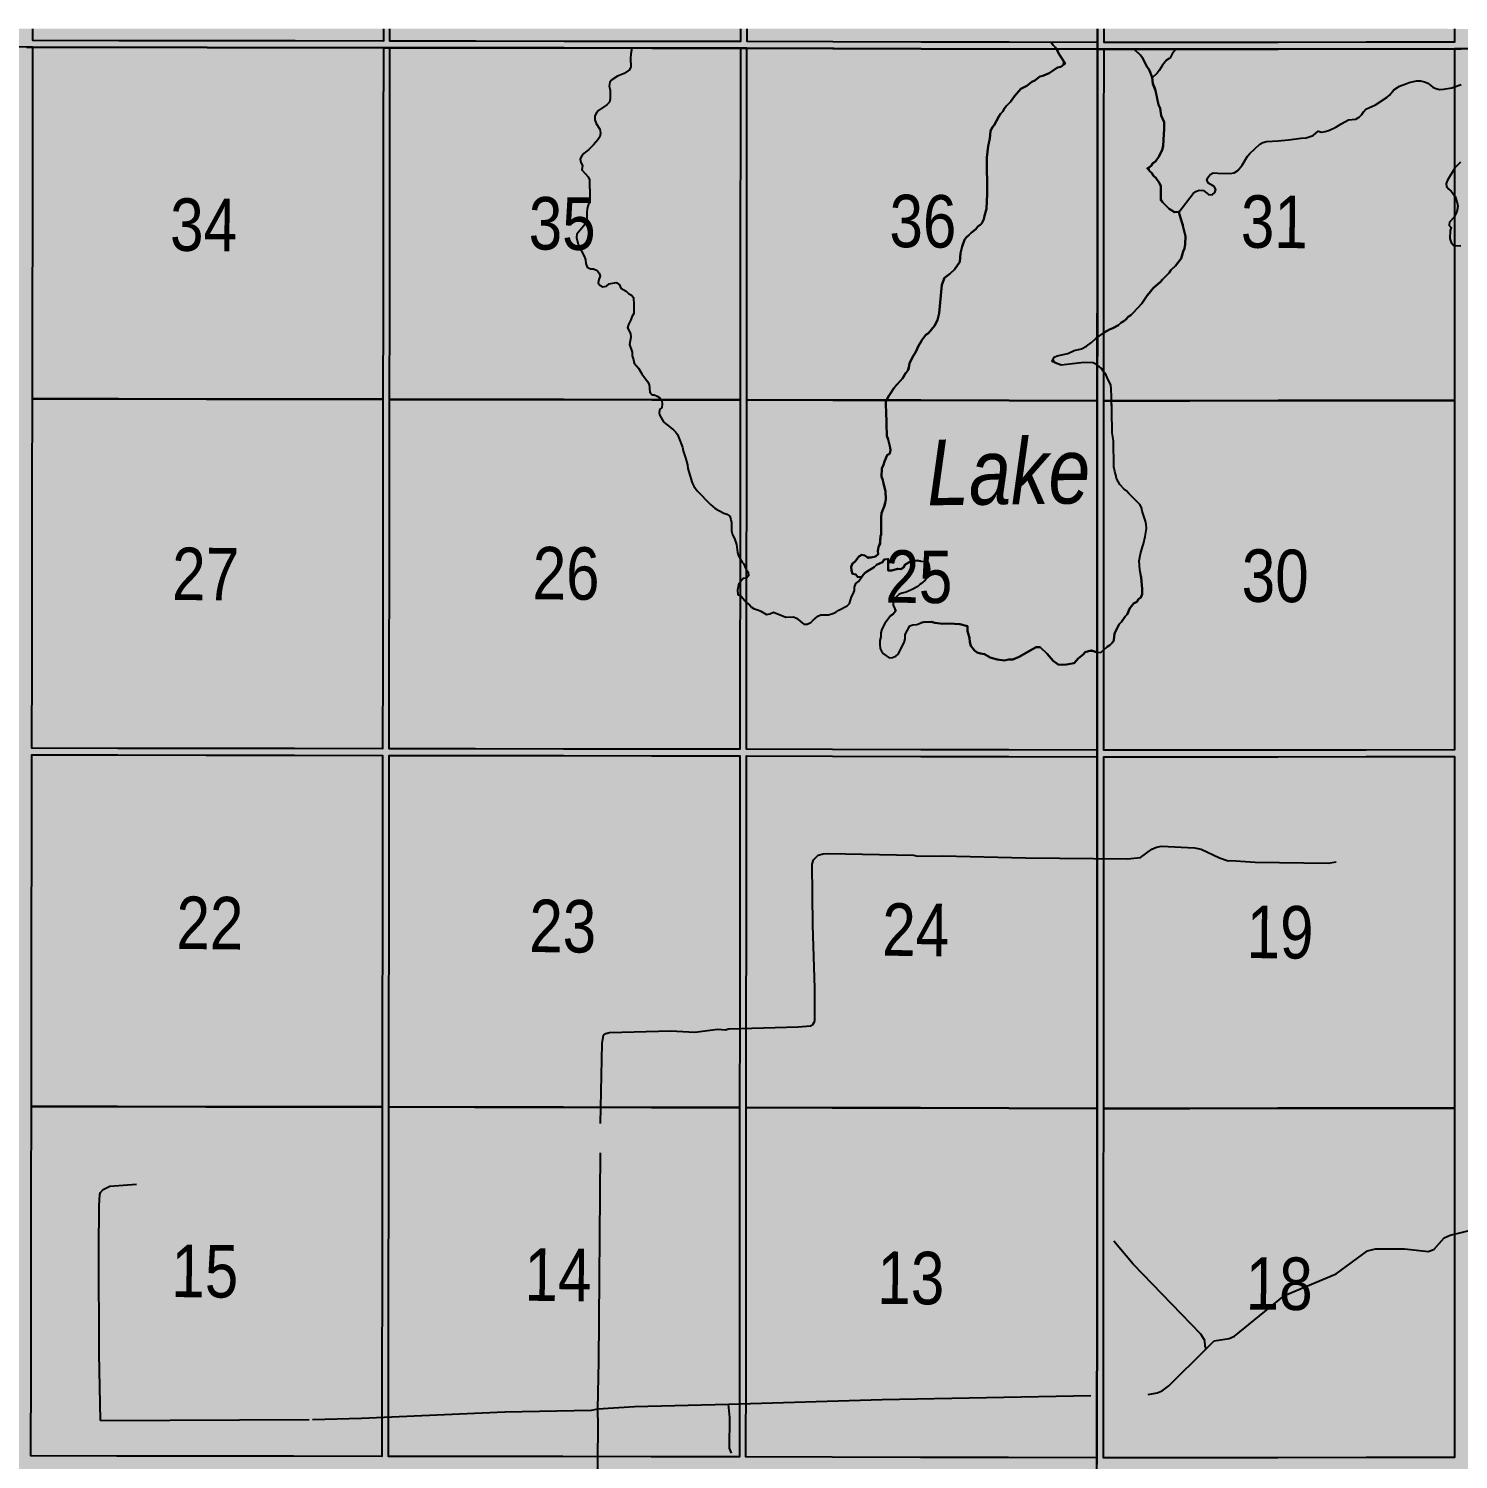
# Model space of a CAD drawing. Extents: x 570482 to 581403, y 6264409 to 6273171.
# Drawn here: x 570647.3 to 570864.8, y 6270886.8 to 6271104.6 of the extents above; entities that cross this region are included whole.
import ezdxf

# ---------------------------------------------------------------- set-up
doc = ezdxf.new("R2010")
doc.units = 0
doc.header["$LTSCALE"] = 5
doc.linetypes.add('DASHED2', pattern=[9.525, 6.35, -3.175])
for name, color, linetype in [('RoadSeg', 57, 'DASHED2'), ('T-WATER', 160, 'Continuous'), ('T-WATER-H', 133, 'Continuous'), ('Townships', 57, 'Continuous')]:
    doc.layers.add(name, color=color, linetype=linetype)
doc.layers.add('ROUTE-MAP-BACKGROUND-H', color=7, linetype='Continuous', true_color=0xf0ebff)
doc.layers.add('Sections', color=7, linetype='Continuous', true_color=0x13f661)
doc.styles.add('120', font='ARIALN.TTF', dxfattribs={"height": 13})
doc.styles.add('TXT', font='ARIALN.TTF', dxfattribs={"height": 0.2})

msp = doc.modelspace()

# ---------------------------------------------------------------- hatches: boundary and pattern name
at = {"layer": 'ROUTE-MAP-BACKGROUND-H'}
h = msp.add_hatch(color=256, dxfattribs=at)
h.dxf.hatch_style = 1
h.paths.add_polyline_path([(571171.112, 6270453.937), (571171.532, 6270781.165), (571139.113, 6270781.063), (571139.013, 6270832.812), (571138.478, 6271104.55), (570482.402, 6271104.607), (570481.546, 6270777.122), (570519.672, 6270776.969), (570518.91, 6270453.936), (570899.088, 6270453.629), (571061.346, 6270453.809)])
at = {"layer": 'T-WATER-H'}
h = msp.add_hatch(color=256, dxfattribs=at)
h.dxf.hatch_style = 1
h.paths.add_polyline_path([(570816.694, 6271062.742), (570817.479, 6271063.993), (570817.817, 6271064.32), (570818.427, 6271065.075), (570819.507, 6271066.055), (570819.812, 6271066.416), (570820.859, 6271067.43), (570821.099, 6271067.858), (570821.807, 6271068.479), (570822.657, 6271069.629), (570822.972, 6271070.654), (570823.179, 6271071.116), (570823.29, 6271071.813), (570823.309, 6271072.976), (570822.937, 6271074.644), (570822.746, 6271075.146), (570822.305, 6271076.65), (570822.206, 6271076.718), (570821.673, 6271076.66), (570820.817, 6271077.172), (570819.577, 6271078.453), (570819.576, 6271080.617), (570819.384, 6271081.085), (570818.832, 6271081.892), (570818.471, 6271082.197), (570818.179, 6271082.601), (570817.501, 6271083.3), (570818.097, 6271083.733), (570818.369, 6271084.127), (570818.773, 6271084.387), (570819.318, 6271085.209), (570819.798, 6271086.132), (570819.941, 6271086.728), (570820.004, 6271088.589), (570820.081, 6271089.253), (570820.066, 6271090.384), (570819.617, 6271091.389), (570819.469, 6271092.521), (570819.211, 6271093.024), (570818.781, 6271095.192), (570818.37, 6271096.196), (570818.247, 6271097.162), (570817.962, 6271097.998), (570817.736, 6271098.434), (570817.443, 6271098.838), (570817.186, 6271099.341), (570816.8, 6271100.178), (570816.474, 6271100.582), (570815.503, 6271101.49), (570802.905, 6271102.502), (570802.908, 6271102.496), (570803.201, 6271102.092), (570803.749, 6271101.526), (570803.978, 6271100.849), (570805.006, 6271099.275), (570804.344, 6271098.782), (570803.844, 6271098.69), (570803.037, 6271098.138), (570802.6, 6271097.813), (570801.629, 6271097.429), (570801.162, 6271097.304), (570800.388, 6271096.718), (570799.952, 6271096.492), (570799.178, 6271095.906), (570798.273, 6271095.422), (570797.324, 6271094.307), (570796.712, 6271093.485), (570796.036, 6271092.798), (570795.731, 6271092.404), (570795.524, 6271091.975), (570795.187, 6271091.648), (570794.947, 6271091.219), (570794.195, 6271089.935), (570793.923, 6271089.574), (570793.681, 6271089.012), (570793.563, 6271087.884), (570793.312, 6271086.724), (570793.118, 6271084.998), (570793.162, 6271079.478), (570793.025, 6271077.186), (570792.741, 6271076.094), (570792.667, 6271075.596), (570792.325, 6271074.986), (570792.072, 6271074.763), (570791.751, 6271074.48), (570791.446, 6271074.086), (570790.705, 6271073.5), (570790.366, 6271073.14), (570789.996, 6271072.846), (570789.724, 6271072.452), (570789.342, 6271071.46), (570789.092, 6271070.4), (570789.005, 6271069.105), (570788.155, 6271067.955), (570787.446, 6271067.268), (570786.638, 6271066.65), (570786.255, 6271065.592), (570785.821, 6271061.31), (570785.571, 6271060.25), (570785.157, 6271059.359), (570784.209, 6271058.244), (570783.805, 6271057.984), (570783.228, 6271057.195), (570783.083, 6271056.969), (570782.682, 6271056.34), (570782.301, 6271055.415), (570781.789, 6271054.592), (570781.309, 6271053.636), (570781.181, 6271052.68), (570780.787, 6271052.215), (570780.275, 6271051.359), (570778.955, 6271049.899), (570778.171, 6271048.7), (570777.839, 6271048.038), (570777.724, 6271047.809), (570777.713, 6271047.111), (570777.802, 6271046.445), (570777.836, 6271044.45), (570777.873, 6271042.621), (570778.097, 6271042.085), (570778.466, 6271040.555), (570778.328, 6271039.92), (570777.925, 6271039.661), (570777.512, 6271038.737), (570777.37, 6271038.207), (570777.128, 6271037.646), (570777.075, 6271036.417), (570777.266, 6271035.882), (570777.357, 6271035.348), (570777.705, 6271034.212), (570777.718, 6271032.949), (570777.599, 6271032.11), (570777.086, 6271030.865), (570777.008, 6271030.201), (570777.045, 6271028.339), (570777.034, 6271027.674), (570777.067, 6271027.64), (570776.896, 6271027.377), (570776.878, 6271026.252), (570776.603, 6271025.686), (570776.494, 6271025.09), (570776.552, 6271024.59), (570776.181, 6271024.23), (570775.098, 6271023.991), (570774.555, 6271024.423), (570774.058, 6271024.497), (570773.622, 6271024.271), (570773.044, 6271023.483), (570772.64, 6271023.19), (570772.433, 6271022.695), (570772.523, 6271022.095), (570772.682, 6271021.627), (570773.178, 6271021.486), (570773.471, 6271021.116), (570774.07, 6271021.139), (570774.465, 6271021.711), (570775.955, 6271022.605), (570776.293, 6271022.965), (570777.231, 6271023.382), (570777.471, 6271023.811), (570778.069, 6271023.876), (570778.075, 6271022.139), (570778.64, 6271022.096), (570779.527, 6271022.435), (570780.006, 6271022.307), (570780.41, 6271022.6), (570780.649, 6271023.028), (570781.636, 6271023.546), (570782.521, 6271023.63), (570783.066, 6271023.56), (570784.142, 6271023.423), (570784.395, 6271022.336), (570784.182, 6271021.542), (570783.987, 6271021.259), (570783.91, 6271021.147), (570783.703, 6271020.652), (570783.365, 6271020.325), (570782.961, 6271020.032), (570782.624, 6271019.705), (570781.752, 6271019.22), (570780.814, 6271018.803), (570780.214, 6271018.68), (570779.746, 6271018.521), (570779.407, 6271018.161), (570778.863, 6271017.372), (570778.854, 6271016.807), (570779.24, 6271016.003), (570778.832, 6271015.478), (570778.429, 6271015.218), (570777.579, 6271014.035), (570777.133, 6271013.178), (570776.992, 6271012.648), (570776.948, 6271012.017), (570776.84, 6271011.487), (570776.797, 6271010.856), (570776.887, 6271010.256), (570777.079, 6271009.821), (570777.372, 6271009.417), (570778.259, 6271008.805), (570778.76, 6271008.896), (570779.261, 6271009.088), (570779.632, 6271009.381), (570780.525, 6271011.162), (570780.667, 6271011.725), (570780.677, 6271012.356), (570781.363, 6271013.675), (570781.832, 6271013.867), (570782.431, 6271013.924), (570783.342, 6271014.271), (570784.664, 6271014.287), (570785.194, 6271014.178), (570786.388, 6271014.026), (570787.353, 6271014.044), (570788.98, 6271013.951), (570790.139, 6271013.634), (570790.16, 6271012.902), (570790.476, 6271011.866), (570790.532, 6271011.234), (570790.656, 6271010.666), (570791.242, 6271009.926), (570791.637, 6271009.653), (570792.133, 6271009.479), (570792.763, 6271009.369), (570793.586, 6271008.857), (570794.678, 6271008.574), (570795.806, 6271008.423), (570796.373, 6271008.547), (570797.071, 6271008.569), (570798.008, 6271008.953), (570799.687, 6271009.956), (570800.592, 6271010.44), (570801.224, 6271010.43), (570802.272, 6271009.449), (570803.185, 6271008.371), (570803.974, 6271007.793), (570804.605, 6271007.749), (570805.204, 6271007.806), (570806.371, 6271008.02), (570807.014, 6271008.708), (570807.755, 6271009.328), (570808.06, 6271009.689), (570808.986, 6271009.981), (570809.656, 6271009.729), (570810.439, 6271009.63), (570811.431, 6271010.499), (570811.834, 6271010.758), (570812.172, 6271011.085), (570812.444, 6271011.48), (570812.512, 6271012.473), (570813.248, 6271013.96), (570813.587, 6271014.321), (570814.131, 6271015.11), (570814.469, 6271015.437), (570814.85, 6271016.395), (570815.155, 6271016.722), (570815.427, 6271017.117), (570815.896, 6271017.342), (570816.168, 6271017.737), (570816.539, 6271018.03), (570816.746, 6271018.525), (570816.726, 6271019.323), (570816.588, 6271021.054), (570816.374, 6271022.221), (570816.263, 6271023.586), (570816.479, 6271024.647), (570816.762, 6271025.706), (570816.936, 6271026.202), (570817.187, 6271027.295), (570817.373, 6271028.522), (570817.349, 6271029.121), (570817.258, 6271029.654), (570816.75, 6271031.158), (570816.626, 6271031.725), (570816.401, 6271032.161), (570814.699, 6271033.851), (570814.373, 6271034.222), (570814.011, 6271034.493), (570813.359, 6271035.235), (570812.841, 6271036.141), (570812.75, 6271036.675), (570812.559, 6271037.21), (570812.437, 6271037.876), (570812.368, 6271041.867), (570812.189, 6271043.1), (570812.11, 6271046.492), (570812.043, 6271048.486), (570812.03, 6271049.751), (570811.972, 6271050.317), (570811.781, 6271050.786), (570811.488, 6271051.223), (570811.137, 6271052.093), (570810.92, 6271052.339), (570810.81, 6271052.464), (570810.551, 6271052.867), (570809.796, 6271053.477), (570809.268, 6271053.752), (570807.972, 6271053.772), (570807.473, 6271053.714), (570806.108, 6271053.603), (570804.408, 6271053.364), (570803.02, 6271053.917), (570803.364, 6271054.578), (570803.8, 6271054.804), (570805.435, 6271055.176), (570806.373, 6271055.593), (570807.507, 6271055.841), (570808.245, 6271056.261), (570809.019, 6271056.847), (570809.728, 6271057.501), (570811.308, 6271058.573), (570811.777, 6271058.831), (570812.278, 6271058.99), (570813.151, 6271059.474), (570813.488, 6271059.801), (570813.925, 6271060.06), (570814.296, 6271060.387), (570814.601, 6271060.748), (570815.004, 6271061.007), (570815.375, 6271061.334)])

# ---------------------------------------------------------------- linework, layer by layer
at = {"layer": 'RoadSeg'}
for points in [[(570733.897, 6270894.528), (570734.079, 6270901.713), (570734.329, 6270937.947), (570734.591, 6270950.122), (570734.778, 6270951.383), (570735.115, 6270951.644), (570735.683, 6270951.768), (570745.038, 6270952.05), (570748.662, 6270951.859), (570752.163, 6270952.302), (570753.293, 6270952.217), (570753.861, 6270952.341), (570764.381, 6270952.638), (570766.248, 6270952.807), (570766.617, 6270953.001), (570766.924, 6270953.495), (570766.939, 6270958.553), (570766.627, 6270968.141), (570766.543, 6270977.394), (570766.721, 6270978.09), (570767.431, 6270978.777), (570768.2, 6270978.998), (570769.032, 6270979.017), (570781.94, 6270978.81), (570782.536, 6270978.634), (570786.331, 6270978.706), (570798.971, 6270978.369), (570814.509, 6270978.22), (570816.476, 6270978.454), (570818.226, 6270979.691), (570818.897, 6270980.013), (570819.698, 6270980.133), (570824.719, 6270979.919), (570825.714, 6270979.703), (570828.487, 6270978.361), (570829.811, 6270977.907), (570830.245, 6270978), (570833.934, 6270977.707), (570845.013, 6270977.563), (570846.248, 6270977.776)], [(570658.262, 6270892.716), (570658.06, 6270902.935), (570658.014, 6270918.676), (570658.022, 6270925.397), (570658.117, 6270927.126), (570658.255, 6270927.457), (570658.662, 6270927.916), (570659.668, 6270928.399), (570663.733, 6270928.7)], [(570826.454, 6270903.655), (570827.671, 6270904.833), (570829.974, 6270905.229), (570830.778, 6270905.582), (570838.398, 6270911.782), (570846.271, 6270915.05), (570851.019, 6270918.534), (570852.222, 6270918.88), (570856.648, 6270918.876), (570860.302, 6270918.451), (570861.173, 6270918.836), (570862.665, 6270920.543), (570863.603, 6270920.927), (570885.086, 6270926.238)], [(570826.454, 6270903.655), (570826.294, 6270904.057), (570826.274, 6270904.889), (570825.658, 6270905.897), (570815.38, 6270916.511), (570812.441, 6270920.019)], [(570753.808, 6270895.24), (570777.18, 6270895.929), (570817.623, 6270896.676), (570818.992, 6270896.92), (570819.795, 6270897.24), (570820.806, 6270897.989), (570826.454, 6270903.655)], [(570658.262, 6270892.716), (570690.51, 6270892.897), (570697.934, 6270893.076), (570719.746, 6270894.057), (570732.928, 6270894.311), (570733.897, 6270894.528)], [(570733.644, 6270866.38), (570733.986, 6270891.798), (570733.897, 6270894.528)], [(570733.897, 6270894.528), (570739.493, 6270894.871), (570753.808, 6270895.24)], [(570754.253, 6270887.745), (570753.933, 6270888.516), (570753.975, 6270893.207), (570753.808, 6270895.24)]]:
    msp.add_lwpolyline(points, dxfattribs=at)
at = {"layer": 'Sections', "color": 8}
for points in [[(570701.286, 6271104.588), (570701.284, 6271102.708), (570687.871, 6271102.726), (570674.457, 6271102.745), (570661.044, 6271102.764), (570647.966, 6271102.782), (570647.968, 6271104.593)], [(570755.607, 6271104.583), (570755.605, 6271102.632), (570742.192, 6271102.651), (570728.779, 6271102.669), (570715.366, 6271102.688), (570702.287, 6271102.706), (570702.289, 6271104.588)], [(570809.928, 6271104.579), (570809.927, 6271102.483), (570796.514, 6271102.52), (570783.101, 6271102.557), (570769.687, 6271102.593), (570756.609, 6271102.629), (570756.61, 6271104.583)], [(570864.251, 6271104.574), (570864.251, 6271102.531), (570850.837, 6271102.519), (570837.423, 6271102.507), (570824.009, 6271102.496), (570810.931, 6271102.484), (570810.931, 6271104.579)]]:
    msp.add_lwpolyline(points, dxfattribs=at)
for points in [[(570660.969, 6271048.233), (570647.885, 6271048.251), (570647.905, 6271061.633), (570647.925, 6271075.015), (570647.944, 6271088.396), (570647.964, 6271101.778), (570661.043, 6271101.76), (570674.456, 6271101.741), (570687.869, 6271101.723), (570701.283, 6271101.704), (570701.268, 6271088.322), (570701.253, 6271074.94), (570701.238, 6271061.558), (570701.223, 6271048.176), (570687.805, 6271048.195), (570674.387, 6271048.214)], [(570715.31, 6271048.156), (570702.227, 6271048.175), (570702.242, 6271061.556), (570702.256, 6271074.938), (570702.271, 6271088.321), (570702.286, 6271101.703), (570715.365, 6271101.684), (570728.778, 6271101.666), (570742.191, 6271101.647), (570755.605, 6271101.628), (570755.594, 6271088.246), (570755.584, 6271074.864), (570755.575, 6271061.482), (570755.565, 6271048.1), (570742.147, 6271048.118), (570728.729, 6271048.137)], [(570769.652, 6271048.061), (570756.568, 6271048.097), (570756.578, 6271061.479), (570756.588, 6271074.861), (570756.598, 6271088.243), (570756.608, 6271101.626), (570769.687, 6271101.59), (570783.1, 6271101.553), (570796.513, 6271101.516), (570809.927, 6271101.479), (570809.922, 6271088.097), (570809.917, 6271074.714), (570809.912, 6271061.332), (570809.907, 6271047.95), (570796.489, 6271047.987), (570783.07, 6271048.024)], [(570823.995, 6271047.963), (570810.911, 6271047.951), (570810.916, 6271061.333), (570810.92, 6271074.715), (570810.925, 6271088.098), (570810.93, 6271101.48), (570824.009, 6271101.492), (570837.423, 6271101.504), (570850.837, 6271101.516), (570864.251, 6271101.528), (570864.251, 6271088.145), (570864.251, 6271074.763), (570864.252, 6271061.381), (570864.252, 6271047.999), (570850.833, 6271047.987), (570837.414, 6271047.975)], [(570660.897, 6270995.043), (570647.808, 6270995.061), (570647.827, 6271008.108), (570647.847, 6271021.489), (570647.866, 6271034.87), (570647.885, 6271048.251), (570660.969, 6271048.233), (570674.387, 6271048.214), (570687.805, 6271048.195), (570701.223, 6271048.176), (570701.209, 6271034.795), (570701.194, 6271021.414), (570701.18, 6271008.033), (570701.166, 6270994.986), (570687.743, 6270995.005), (570674.32, 6270995.024)], [(570715.258, 6270994.966), (570702.169, 6270994.985), (570702.183, 6271008.031), (570702.198, 6271021.412), (570702.212, 6271034.794), (570702.227, 6271048.175), (570715.31, 6271048.156), (570728.729, 6271048.137), (570742.147, 6271048.118), (570755.565, 6271048.1), (570755.555, 6271034.718), (570755.546, 6271021.337), (570755.536, 6271007.956), (570755.527, 6270994.91), (570742.104, 6270994.928), (570728.681, 6270994.947)], [(570769.619, 6270994.871), (570756.531, 6270994.907), (570756.54, 6271007.953), (570756.549, 6271021.335), (570756.559, 6271034.716), (570756.568, 6271048.097), (570769.652, 6271048.061), (570783.07, 6271048.024), (570796.489, 6271047.987), (570809.907, 6271047.95), (570809.903, 6271034.569), (570809.898, 6271021.188), (570809.894, 6271007.807), (570809.889, 6270994.76), (570796.466, 6270994.797), (570783.043, 6270994.834)], [(570823.982, 6270994.773), (570810.893, 6270994.761), (570810.897, 6271007.808), (570810.902, 6271021.189), (570810.906, 6271034.57), (570810.911, 6271047.951), (570823.995, 6271047.963), (570837.414, 6271047.975), (570850.833, 6271047.987), (570864.252, 6271047.999), (570864.253, 6271034.617), (570864.253, 6271021.236), (570864.254, 6271007.855), (570864.255, 6270994.808), (570850.831, 6270994.796), (570837.406, 6270994.785)], [(570660.823, 6270940.515), (570647.729, 6270940.534), (570647.749, 6270953.915), (570647.768, 6270967.296), (570647.787, 6270980.677), (570647.807, 6270994.058), (570660.895, 6270994.039), (570674.319, 6270994.021), (570687.742, 6270994.002), (570701.165, 6270993.983), (570701.15, 6270980.602), (570701.136, 6270967.22), (570701.121, 6270953.839), (570701.107, 6270940.458), (570687.679, 6270940.477), (570674.251, 6270940.496)], [(570715.204, 6270940.438), (570702.111, 6270940.457), (570702.125, 6270953.838), (570702.139, 6270967.219), (570702.154, 6270980.6), (570702.168, 6270993.981), (570715.257, 6270993.963), (570728.68, 6270993.944), (570742.103, 6270993.925), (570755.526, 6270993.906), (570755.517, 6270980.525), (570755.507, 6270967.144), (570755.498, 6270953.763), (570755.488, 6270940.381), (570742.06, 6270940.4), (570728.632, 6270940.419)], [(570769.585, 6270940.343), (570756.492, 6270940.379), (570756.501, 6270953.76), (570756.511, 6270967.141), (570756.52, 6270980.522), (570756.53, 6270993.903), (570769.618, 6270993.867), (570783.042, 6270993.83), (570796.466, 6270993.793), (570809.889, 6270993.757), (570809.885, 6270980.375), (570809.88, 6270966.994), (570809.875, 6270953.613), (570809.871, 6270940.232), (570796.442, 6270940.269), (570783.014, 6270940.306)], [(570823.969, 6270940.244), (570810.875, 6270940.233), (570810.879, 6270953.614), (570810.884, 6270966.995), (570810.888, 6270980.376), (570810.893, 6270993.757), (570823.982, 6270993.769), (570837.406, 6270993.781), (570850.83, 6270993.793), (570864.255, 6270993.804), (570864.255, 6270980.423), (570864.256, 6270967.042), (570864.256, 6270953.661), (570864.257, 6270940.279), (570850.828, 6270940.268), (570837.398, 6270940.256)], [(570660.751, 6270887.325), (570647.652, 6270887.344), (570647.671, 6270900.39), (570647.691, 6270913.772), (570647.71, 6270927.153), (570647.729, 6270940.534), (570660.823, 6270940.515), (570674.251, 6270940.496), (570687.679, 6270940.477), (570701.107, 6270940.458), (570701.093, 6270927.077), (570701.078, 6270913.696), (570701.064, 6270900.315), (570701.05, 6270887.268), (570687.617, 6270887.287), (570674.184, 6270887.306)], [(570715.151, 6270887.249), (570702.053, 6270887.267), (570702.067, 6270900.313), (570702.082, 6270913.695), (570702.096, 6270927.076), (570702.111, 6270940.457), (570715.204, 6270940.438), (570728.632, 6270940.419), (570742.06, 6270940.4), (570755.488, 6270940.381), (570755.479, 6270927), (570755.469, 6270913.619), (570755.46, 6270900.238), (570755.45, 6270887.191), (570742.018, 6270887.21), (570728.585, 6270887.229)], [(570769.552, 6270887.153), (570756.454, 6270887.189), (570756.463, 6270900.235), (570756.473, 6270913.616), (570756.482, 6270926.998), (570756.492, 6270940.379), (570769.585, 6270940.343), (570783.014, 6270940.306), (570796.442, 6270940.269), (570809.871, 6270940.232), (570809.866, 6270926.851), (570809.862, 6270913.47), (570809.857, 6270900.089), (570809.852, 6270887.042), (570796.419, 6270887.079), (570782.986, 6270887.116)], [(570823.956, 6270887.054), (570810.856, 6270887.043), (570810.861, 6270900.09), (570810.865, 6270913.471), (570810.87, 6270926.852), (570810.875, 6270940.233), (570823.969, 6270940.244), (570837.398, 6270940.256), (570850.828, 6270940.268), (570864.257, 6270940.279), (570864.257, 6270926.898), (570864.258, 6270913.517), (570864.258, 6270900.135), (570864.259, 6270887.089), (570850.824, 6270887.077), (570837.39, 6270887.066)]]:
    msp.add_lwpolyline(points, close=True, dxfattribs=at)
at = {"layer": 'T-WATER', "linetype": 'Continuous'}
for points in [[(570739.063, 6271101.651), (570738.919, 6271100.764), (570738.875, 6271100.066), (570738.954, 6271098.802), (570738.747, 6271098.34), (570737.941, 6271097.787), (570736.903, 6271097.372), (570736.063, 6271096.82), (570735.758, 6271096.459), (570735.649, 6271095.862), (570735.772, 6271095.262), (570735.784, 6271093.932), (570735.676, 6271093.435), (570735.304, 6271093.009), (570733.993, 6271092.132), (570733.688, 6271091.771), (570733.481, 6271091.309), (570733.471, 6271090.711), (570733.662, 6271090.176), (570734.213, 6271089.303), (570734.303, 6271088.703), (570734.194, 6271088.139), (570733.921, 6271087.678), (570733.277, 6271086.924), (570732.568, 6271086.204), (570731.793, 6271085.584), (570731.455, 6271085.257), (570731.215, 6271084.796), (570731.339, 6271084.229), (570731.597, 6271083.759), (570731.487, 6271083.096), (570732.434, 6271082.05), (570732.626, 6271081.581), (570732.682, 6271078.887), (570732.605, 6271078.257), (570732.29, 6271077.231), (570732.246, 6271076.6), (570732.227, 6271075.437), (570732.007, 6271074.897), (570731.985, 6271074.842), (570730.697, 6271073.3), (570730.656, 6271072.802), (570730.904, 6271071.734), (570731.872, 6271069.89), (570732.03, 6271069.389), (570732.088, 6271068.856), (570732.278, 6271068.288), (570732.773, 6271068.047), (570733.272, 6271068.039), (570733.799, 6271067.765), (570734.125, 6271067.394), (570734.284, 6271066.926), (570734.077, 6271066.43), (570733.969, 6271065.933), (570734.228, 6271065.53), (570734.69, 6271065.323), (570735.224, 6271065.415), (570735.661, 6271065.74), (570736.695, 6271065.956), (570736.828, 6271065.921), (570737.188, 6271065.582), (570737.413, 6271065.113), (570738.236, 6271064.635), (570738.597, 6271064.296), (570739.025, 6271064.057), (570739.318, 6271063.686), (570739.4, 6271062.555), (570739.379, 6271061.258), (570739.104, 6271060.731), (570738.93, 6271060.268), (570738.586, 6271059.542), (570738.413, 6271059.079), (570738.897, 6271058.174), (570738.955, 6271057.641), (570738.812, 6271057.078), (570738.737, 6271056.547), (570739.117, 6271055.378), (570739.141, 6271054.779), (570739.331, 6271054.211), (570739.423, 6271053.677), (570740.108, 6271052.902), (570740.593, 6271052.063), (570741.472, 6271050.885), (570741.698, 6271050.449), (570741.844, 6271049.25), (570742.171, 6271048.879), (570742.47, 6271048.874), (570742.932, 6271048.668), (570743.36, 6271048.395), (570743.562, 6271048.117), (570743.653, 6271047.991)], [(570792.072, 6271074.763), (570792.122, 6271074.807), (570792.427, 6271075.168), (570792.667, 6271075.596), (570792.741, 6271076.094), (570793.025, 6271077.186), (570793.162, 6271079.478), (570793.118, 6271084.998), (570793.312, 6271086.724), (570793.563, 6271087.884), (570793.681, 6271089.012), (570793.923, 6271089.574), (570794.195, 6271089.935), (570794.947, 6271091.219), (570795.187, 6271091.648), (570795.524, 6271091.975), (570795.731, 6271092.404), (570796.036, 6271092.798), (570796.712, 6271093.485), (570797.324, 6271094.307), (570798.273, 6271095.422), (570799.178, 6271095.906), (570799.952, 6271096.492), (570800.388, 6271096.718), (570801.162, 6271097.304), (570801.629, 6271097.429), (570802.6, 6271097.813), (570803.037, 6271098.138), (570803.844, 6271098.69), (570804.344, 6271098.782), (570804.781, 6271099.108), (570804.789, 6271099.606), (570803.978, 6271100.849), (570803.82, 6271101.317), (570803.7, 6271101.496)], [(570796.712, 6271093.485), (570797.324, 6271094.307), (570798.273, 6271095.422), (570799.178, 6271095.906), (570799.952, 6271096.492), (570800.388, 6271096.718), (570801.162, 6271097.304), (570801.629, 6271097.429), (570802.6, 6271097.813), (570803.037, 6271098.138), (570803.844, 6271098.69), (570804.344, 6271098.782), (570804.781, 6271099.108), (570804.789, 6271099.606), (570803.978, 6271100.849), (570803.82, 6271101.317), (570803.7, 6271101.496)], [(570803.7, 6271101.496), (570803.528, 6271101.754), (570803.201, 6271102.092), (570802.908, 6271102.496), (570802.905, 6271102.502)], [(570815.574, 6271101.484), (570815.786, 6271101.225), (570816.474, 6271100.582), (570816.8, 6271100.178), (570817.186, 6271099.341), (570817.443, 6271098.838), (570817.736, 6271098.434), (570817.962, 6271097.998), (570818.247, 6271097.162)], [(570815.575, 6271101.484), (570815.786, 6271101.225), (570816.474, 6271100.582), (570816.8, 6271100.178), (570817.186, 6271099.341), (570817.443, 6271098.838), (570817.736, 6271098.434), (570817.962, 6271097.998), (570818.247, 6271097.162)], [(570821.871, 6271101.489), (570821.298, 6271100.771), (570820.989, 6271100.177), (570820.854, 6271100.046), (570820.418, 6271099.821), (570819.808, 6271099.066), (570819.328, 6271098.209), (570819.023, 6271097.848), (570818.314, 6271097.161), (570818.247, 6271097.162)], [(570818.247, 6271097.162), (570818.365, 6271096.23), (570818.589, 6271095.661), (570818.781, 6271095.192), (570819.211, 6271093.024), (570819.469, 6271092.521), (570819.617, 6271091.389), (570820.066, 6271090.384), (570820.081, 6271089.253), (570820.004, 6271088.589), (570819.941, 6271086.728), (570819.798, 6271086.132), (570819.318, 6271085.209), (570818.773, 6271084.387), (570818.369, 6271084.127), (570818.097, 6271083.733), (570817.693, 6271083.44), (570817.819, 6271082.972), (570818.179, 6271082.601), (570818.471, 6271082.197), (570818.832, 6271081.892), (570819.384, 6271081.085), (570819.576, 6271080.617), (570819.577, 6271078.589), (570819.836, 6271078.185), (570820.817, 6271077.172), (570821.673, 6271076.66), (570822.206, 6271076.718), (570822.305, 6271076.65)], [(570818.247, 6271097.162), (570818.365, 6271096.23), (570818.589, 6271095.661), (570818.781, 6271095.192), (570819.211, 6271093.024), (570819.469, 6271092.521), (570819.617, 6271091.389), (570820.066, 6271090.384), (570820.081, 6271089.253), (570820.004, 6271088.589), (570819.941, 6271086.728), (570819.798, 6271086.132), (570819.318, 6271085.209), (570818.773, 6271084.387), (570818.369, 6271084.127), (570818.097, 6271083.733), (570817.693, 6271083.44), (570817.819, 6271082.972), (570818.179, 6271082.601), (570818.471, 6271082.197), (570818.832, 6271081.892), (570819.384, 6271081.085), (570819.576, 6271080.617), (570819.577, 6271078.589), (570819.836, 6271078.185), (570820.817, 6271077.172), (570821.673, 6271076.66), (570822.206, 6271076.718), (570822.305, 6271076.65)], [(570822.305, 6271076.65), (570824.512, 6271079.507), (570824.883, 6271079.833), (570825.384, 6271080.025), (570826.049, 6271079.981), (570826.836, 6271079.336), (570827.368, 6271079.328), (570827.772, 6271079.654), (570827.946, 6271080.117), (570827.687, 6271080.586), (570826.831, 6271081.099), (570826.572, 6271081.535), (570826.779, 6271081.997), (570827.085, 6271082.425), (570827.521, 6271082.65), (570828.252, 6271082.605), (570830.079, 6271082.543), (570830.746, 6271082.665), (570831.284, 6271083.022), (570831.929, 6271083.843), (570832.749, 6271085.193), (570833.121, 6271085.619), (570834.64, 6271087.024), (570835.11, 6271087.283), (570835.643, 6271087.407), (570837.427, 6271087.537), (570839.005, 6271087.653), (570840.905, 6271087.954), (570841.703, 6271087.975), (570842.74, 6271088.357), (570843.515, 6271089.01), (570844.078, 6271088.868), (570844.578, 6271088.926), (570845.213, 6271089.149), (570846.218, 6271089.598), (570847.125, 6271090.182), (570848.13, 6271090.698), (570849.263, 6271090.813), (570849.766, 6271091.137), (570850.138, 6271091.53), (570850.411, 6271091.958), (570850.75, 6271092.351), (570851.219, 6271092.543), (570852.223, 6271092.993), (570854.004, 6271094.161), (570854.375, 6271094.487), (570855.02, 6271095.275), (570855.893, 6271095.859), (570856.829, 6271096.177), (570857.365, 6271096.401), (570858.466, 6271096.649), (570859.064, 6271096.64), (570859.694, 6271096.53), (570860.173, 6271096.323), (570860.978, 6271095.711)], [(570860.978, 6271095.711), (570861.406, 6271095.472), (570861.969, 6271095.363), (570862.568, 6271095.387), (570863.868, 6271095.598), (570864.257, 6271095.734), (570865.261, 6271096.085)], [(570772.433, 6271022.695), (570772.64, 6271023.19), (570773.044, 6271023.483), (570773.622, 6271024.271), (570774.058, 6271024.497), (570774.555, 6271024.423), (570774.982, 6271024.083), (570775.48, 6271024.075), (570776.181, 6271024.23), (570776.552, 6271024.59), (570776.494, 6271025.09), (570776.603, 6271025.686), (570776.844, 6271026.181), (570776.885, 6271026.679), (570776.896, 6271027.377), (570777.067, 6271027.64), (570777.034, 6271027.674), (570777.045, 6271028.339), (570777.008, 6271030.201), (570777.086, 6271030.865), (570777.501, 6271031.872), (570777.643, 6271032.418), (570777.718, 6271032.949), (570777.705, 6271034.212), (570777.357, 6271035.348), (570777.266, 6271035.882), (570777.075, 6271036.417), (570777.128, 6271037.646), (570777.37, 6271038.207), (570777.512, 6271038.737), (570777.925, 6271039.661), (570778.328, 6271039.92), (570778.436, 6271040.417), (570778.347, 6271041.05), (570778.097, 6271042.085), (570777.873, 6271042.621), (570777.836, 6271044.45), (570777.802, 6271046.445), (570777.713, 6271047.111), (570777.724, 6271047.809), (570777.839, 6271048.038), (570778.171, 6271048.7), (570778.989, 6271049.95), (570779.327, 6271050.31), (570780.275, 6271051.359), (570780.787, 6271052.215), (570781.092, 6271052.576), (570781.233, 6271053.072), (570781.309, 6271053.636), (570781.789, 6271054.592), (570782.301, 6271055.415), (570782.682, 6271056.34), (570783.083, 6271056.969), (570783.228, 6271057.195), (570783.805, 6271057.984), (570784.209, 6271058.244), (570785.157, 6271059.359), (570785.571, 6271060.25), (570785.821, 6271061.31), (570786.255, 6271065.592), (570786.638, 6271066.65), (570787.446, 6271067.268), (570788.155, 6271067.955), (570789.005, 6271069.105), (570789.092, 6271070.4), (570789.342, 6271071.46), (570789.724, 6271072.452), (570789.996, 6271072.846), (570790.366, 6271073.14), (570790.705, 6271073.5), (570791.446, 6271074.086), (570791.751, 6271074.48), (570792.072, 6271074.763), (570792.122, 6271074.807), (570792.427, 6271075.168), (570792.667, 6271075.596), (570792.741, 6271076.094), (570793.025, 6271077.186), (570793.162, 6271079.478), (570793.118, 6271084.998), (570793.312, 6271086.724), (570793.563, 6271087.884), (570793.681, 6271089.012), (570793.923, 6271089.574), (570794.195, 6271089.935), (570794.947, 6271091.219), (570795.187, 6271091.648), (570795.524, 6271091.975), (570795.731, 6271092.404), (570796.036, 6271092.798), (570796.712, 6271093.485)], [(570865.181, 6271084.273), (570864.506, 6271083.619), (570864.257, 6271083.299), (570864.2, 6271083.225), (570863.175, 6271081.513), (570862.968, 6271081.05), (570863.027, 6271080.551), (570863.386, 6271080.146), (570863.746, 6271079.841), (570864.073, 6271079.47), (570864.257, 6271079.159), (570864.332, 6271079.034), (570864.682, 6271078.097), (570864.74, 6271077.564), (570864.594, 6271076.735), (570864.257, 6271076.064), (570864.147, 6271075.845), (570863.505, 6271075.157), (570863.445, 6271074.762), (570863.43, 6271074.659), (570863.757, 6271074.322), (570863.617, 6271073.859), (570863.564, 6271072.662), (570863.753, 6271072.028), (570864.112, 6271071.623), (570864.257, 6271071.612), (570865.241, 6271071.538)], [(570810.922, 6271058.311), (570811.308, 6271058.573), (570811.777, 6271058.831), (570812.278, 6271058.99), (570813.151, 6271059.474), (570813.488, 6271059.801), (570813.925, 6271060.06), (570814.296, 6271060.387), (570814.601, 6271060.748), (570815.004, 6271061.007), (570815.375, 6271061.334), (570816.694, 6271062.742), (570817.479, 6271063.993), (570817.817, 6271064.32), (570818.427, 6271065.075), (570819.507, 6271066.055), (570819.812, 6271066.416), (570820.859, 6271067.43), (570821.099, 6271067.858), (570821.807, 6271068.479), (570822.657, 6271069.629), (570822.972, 6271070.654), (570823.179, 6271071.116), (570823.29, 6271071.813), (570823.309, 6271072.976), (570822.937, 6271074.645), (570822.906, 6271074.726)], [(570822.906, 6271074.726), (570822.937, 6271074.645), (570823.309, 6271072.976), (570823.29, 6271071.813), (570823.179, 6271071.116), (570822.972, 6271070.654), (570822.657, 6271069.629), (570821.807, 6271068.479), (570821.099, 6271067.858), (570820.859, 6271067.43), (570819.812, 6271066.416), (570819.507, 6271066.055), (570818.427, 6271065.075), (570817.817, 6271064.32), (570817.479, 6271063.993), (570816.694, 6271062.742), (570815.375, 6271061.334), (570815.004, 6271061.007), (570814.601, 6271060.748), (570814.296, 6271060.387), (570813.925, 6271060.06), (570813.488, 6271059.801), (570813.151, 6271059.474), (570812.278, 6271058.99), (570811.777, 6271058.831), (570811.308, 6271058.573), (570810.922, 6271058.311)], [(570822.906, 6271074.726), (570822.746, 6271075.146), (570822.305, 6271076.65)], [(570822.305, 6271076.65), (570822.746, 6271075.146), (570822.906, 6271074.726)], [(570809.916, 6271053.38), (570809.796, 6271053.477), (570809.268, 6271053.752), (570807.972, 6271053.772), (570807.473, 6271053.714), (570806.108, 6271053.603), (570804.408, 6271053.364), (570803.451, 6271053.745), (570803.158, 6271054.182), (570803.364, 6271054.578), (570803.8, 6271054.804), (570805.435, 6271055.176), (570806.373, 6271055.593), (570807.507, 6271055.841), (570808.245, 6271056.261), (570809.019, 6271056.847), (570809.728, 6271057.501), (570809.918, 6271057.63), (570810.922, 6271058.311)], [(570810.92, 6271052.339), (570810.81, 6271052.464), (570810.551, 6271052.867), (570809.916, 6271053.38)], [(570812.061, 6271047.952), (570812.043, 6271048.488), (570812.03, 6271049.751), (570811.972, 6271050.317), (570811.781, 6271050.786), (570811.488, 6271051.223), (570811.137, 6271052.093), (570810.92, 6271052.339)], [(570812.061, 6271047.952), (570812.043, 6271048.488), (570812.03, 6271049.751), (570811.972, 6271050.317), (570811.781, 6271050.786), (570811.488, 6271051.223), (570811.137, 6271052.093), (570810.92, 6271052.339)], [(570743.653, 6271047.991), (570743.711, 6271047.491), (570743.635, 6271046.894), (570743.332, 6271046.666), (570743.224, 6271046.17), (570743.285, 6271045.836), (570743.9, 6271044.762), (570744.26, 6271044.424), (570744.655, 6271044.152), (570745.015, 6271043.814), (570745.409, 6271043.541), (570745.736, 6271043.204), (570746.029, 6271042.8), (570746.254, 6271042.331), (570746.796, 6271040.893), (570746.887, 6271040.326), (570747.268, 6271039.256), (570747.55, 6271038.188), (570747.608, 6271037.622), (570748.271, 6271035.45), (570748.496, 6271034.981), (570749.016, 6271034.241), (570751.043, 6271032.148), (570751.765, 6271031.538), (570753.084, 6271030.851), (570753.546, 6271030.678), (570753.973, 6271030.372), (570754.165, 6271029.903), (570754.257, 6271029.403), (570754.27, 6271028.14), (570754.426, 6271027.539), (570754.684, 6271027.003), (570755.034, 6271026.066), (570755.148, 6271024.868), (570755.306, 6271024.333), (570755.556, 6271023.905), (570755.856, 6271023.393), (570756.052, 6271023.191), (570756.469, 6271022.286), (570756.559, 6271022.164), (570756.762, 6271021.883), (570756.854, 6271021.383), (570756.837, 6271021.334), (570756.819, 6271021.283), (570756.558, 6271021.002), (570756.514, 6271020.956), (570756.015, 6271020.897), (570755.554, 6271020.357), (570755.371, 6271020.143), (570755.155, 6271019.116), (570755.211, 6271018.484), (570755.552, 6271018.331), (570755.673, 6271018.277), (570756.555, 6271017.236), (570756.587, 6271017.198), (570756.981, 6271016.893), (570757.308, 6271016.555), (570757.702, 6271016.283), (570758.232, 6271016.141), (570758.694, 6271015.934), (570759.55, 6271015.422), (570760.084, 6271015.513), (570760.62, 6271015.77), (570762.535, 6271015.008), (570763.667, 6271015.09), (570764.129, 6271014.883), (570765.245, 6271013.967), (570765.743, 6271013.926), (570766.312, 6271014.216), (570766.651, 6271014.576), (570767.392, 6271015.163), (570767.86, 6271015.355), (570769.024, 6271015.369), (570769.658, 6271015.558), (570770.127, 6271015.784), (570770.564, 6271016.076), (570771.872, 6271016.753), (570772.21, 6271017.113), (570772.525, 6271018.105), (570772.765, 6271018.567), (570772.94, 6271019.063), (570772.948, 6271019.561), (570773.19, 6271020.156), (570773.56, 6271020.449), (570774.07, 6271021.139)], [(570777.839, 6271048.038), (570777.724, 6271047.809), (570777.713, 6271047.111), (570777.802, 6271046.445), (570777.836, 6271044.45), (570777.873, 6271042.621), (570778.097, 6271042.085), (570778.347, 6271041.05), (570778.436, 6271040.417), (570778.328, 6271039.92), (570777.925, 6271039.661), (570777.512, 6271038.737), (570777.37, 6271038.207), (570777.128, 6271037.646), (570777.075, 6271036.417), (570777.266, 6271035.882), (570777.357, 6271035.348), (570777.705, 6271034.212), (570777.718, 6271032.949), (570777.643, 6271032.418), (570777.501, 6271031.872), (570777.086, 6271030.865), (570777.008, 6271030.201), (570777.045, 6271028.339), (570777.034, 6271027.674), (570777.067, 6271027.64), (570776.896, 6271027.377), (570776.885, 6271026.679), (570776.844, 6271026.181), (570776.603, 6271025.686), (570776.494, 6271025.09), (570776.552, 6271024.59), (570776.181, 6271024.23), (570775.48, 6271024.075), (570774.982, 6271024.083), (570774.555, 6271024.423), (570774.058, 6271024.497), (570773.622, 6271024.271), (570773.044, 6271023.483), (570772.64, 6271023.19), (570772.433, 6271022.695), (570772.523, 6271022.095), (570772.682, 6271021.627), (570773.178, 6271021.486), (570773.334, 6271021.288)], [(570816.562, 6271021.194), (570816.374, 6271022.221), (570816.263, 6271023.586), (570816.479, 6271024.647), (570816.762, 6271025.706), (570816.936, 6271026.202), (570817.187, 6271027.295), (570817.373, 6271028.522), (570817.349, 6271029.121), (570817.258, 6271029.654), (570816.75, 6271031.158), (570816.626, 6271031.725), (570816.401, 6271032.161), (570814.699, 6271033.851), (570814.373, 6271034.222), (570814.011, 6271034.493), (570813.359, 6271035.235), (570812.841, 6271036.141), (570812.75, 6271036.675), (570812.559, 6271037.21), (570812.437, 6271037.876), (570812.368, 6271041.867), (570812.189, 6271043.1), (570812.11, 6271046.492), (570812.061, 6271047.952)], [(570816.562, 6271021.194), (570816.374, 6271022.221), (570816.263, 6271023.586), (570816.479, 6271024.647), (570816.762, 6271025.706), (570816.936, 6271026.202), (570817.187, 6271027.295), (570817.373, 6271028.522), (570817.349, 6271029.121), (570817.258, 6271029.654), (570816.75, 6271031.158), (570816.626, 6271031.725), (570816.401, 6271032.161), (570814.699, 6271033.851), (570814.373, 6271034.222), (570814.011, 6271034.493), (570813.359, 6271035.235), (570812.841, 6271036.141), (570812.75, 6271036.675), (570812.559, 6271037.21), (570812.437, 6271037.876), (570812.368, 6271041.867), (570812.189, 6271043.1), (570812.11, 6271046.492), (570812.061, 6271047.952)], [(570774.07, 6271021.139), (570773.471, 6271021.116), (570773.334, 6271021.288), (570773.178, 6271021.486), (570772.682, 6271021.627), (570772.523, 6271022.095), (570772.433, 6271022.695)], [(570778.64, 6271022.096), (570778.075, 6271022.139), (570778.069, 6271023.801), (570778.003, 6271023.868), (570777.471, 6271023.811), (570777.231, 6271023.382), (570776.293, 6271022.965), (570775.955, 6271022.605), (570774.713, 6271021.86), (570774.342, 6271021.534), (570774.171, 6271021.286), (570774.07, 6271021.139)], [(570783.066, 6271023.56), (570782.521, 6271023.63), (570781.921, 6271023.573), (570781.387, 6271023.415), (570780.649, 6271023.028), (570780.41, 6271022.6), (570780.006, 6271022.307), (570779.741, 6271022.378), (570779.141, 6271022.288), (570778.64, 6271022.096), (570778.075, 6271022.139), (570778.069, 6271023.801), (570778.003, 6271023.868), (570777.471, 6271023.811), (570777.231, 6271023.382), (570776.293, 6271022.965), (570775.955, 6271022.605), (570774.713, 6271021.86), (570774.342, 6271021.534), (570774.171, 6271021.286)], [(570778.64, 6271022.096), (570779.141, 6271022.288), (570779.741, 6271022.378), (570780.006, 6271022.307), (570780.41, 6271022.6), (570780.649, 6271023.028), (570781.387, 6271023.415), (570781.921, 6271023.573), (570782.521, 6271023.63), (570783.066, 6271023.56), (570783.715, 6271023.477), (570784.177, 6271023.271), (570784.301, 6271022.737), (570784.324, 6271022.071), (570784.182, 6271021.542), (570783.987, 6271021.259), (570783.91, 6271021.147), (570783.703, 6271020.652), (570783.365, 6271020.325), (570783.064, 6271020.106), (570782.961, 6271020.032), (570782.624, 6271019.705), (570781.752, 6271019.22), (570780.814, 6271018.803), (570780.214, 6271018.68), (570779.746, 6271018.521), (570779.407, 6271018.161), (570778.863, 6271017.372), (570778.854, 6271016.807), (570779.079, 6271016.338), (570779.138, 6271015.872), (570778.832, 6271015.478), (570778.429, 6271015.218), (570777.579, 6271014.035), (570777.133, 6271013.178), (570776.992, 6271012.648), (570776.948, 6271012.017), (570776.84, 6271011.487), (570776.797, 6271010.856), (570776.887, 6271010.256), (570777.079, 6271009.821), (570777.372, 6271009.417), (570778.259, 6271008.805), (570778.76, 6271008.896), (570779.261, 6271009.088), (570779.632, 6271009.381), (570780.525, 6271011.162), (570780.667, 6271011.725), (570780.677, 6271012.356), (570781.363, 6271013.675), (570781.832, 6271013.867), (570782.431, 6271013.924), (570782.933, 6271014.115), (570783.061, 6271014.153), (570783.467, 6271014.273), (570784.664, 6271014.287), (570785.194, 6271014.178), (570786.388, 6271014.026), (570787.353, 6271014.044), (570788.98, 6271013.951), (570790.139, 6271013.634), (570790.16, 6271012.902), (570790.476, 6271011.866), (570790.532, 6271011.234), (570790.656, 6271010.666), (570791.242, 6271009.926), (570791.637, 6271009.653), (570792.133, 6271009.479), (570792.763, 6271009.369), (570793.586, 6271008.857), (570794.678, 6271008.574), (570795.806, 6271008.423), (570796.373, 6271008.547), (570797.071, 6271008.569), (570798.008, 6271008.953), (570799.687, 6271009.956), (570800.592, 6271010.44), (570801.224, 6271010.43), (570802.272, 6271009.449), (570803.185, 6271008.371), (570803.974, 6271007.793), (570804.605, 6271007.749), (570805.204, 6271007.806), (570806.371, 6271008.02), (570807.014, 6271008.708), (570807.755, 6271009.328), (570808.06, 6271009.689), (570808.561, 6271009.847), (570809.194, 6271009.903), (570809.656, 6271009.729), (570810.439, 6271009.63), (570811.431, 6271010.499), (570811.834, 6271010.758), (570812.172, 6271011.085), (570812.444, 6271011.48), (570812.487, 6271012.111), (570812.596, 6271012.641), (570813.248, 6271013.96), (570813.587, 6271014.321), (570814.131, 6271015.11), (570814.469, 6271015.437), (570814.85, 6271016.395), (570815.155, 6271016.722), (570815.427, 6271017.117), (570815.896, 6271017.342), (570816.168, 6271017.737), (570816.539, 6271018.03), (570816.746, 6271018.525), (570816.726, 6271019.323), (570816.588, 6271021.054), (570816.562, 6271021.194)], [(570816.562, 6271021.194), (570816.588, 6271021.054), (570816.726, 6271019.323), (570816.746, 6271018.525), (570816.539, 6271018.03), (570816.168, 6271017.737), (570815.896, 6271017.342), (570815.427, 6271017.117), (570815.155, 6271016.722), (570814.85, 6271016.395), (570814.469, 6271015.437), (570814.131, 6271015.11), (570813.587, 6271014.321), (570813.248, 6271013.96), (570812.596, 6271012.641), (570812.487, 6271012.111), (570812.444, 6271011.48), (570812.172, 6271011.085), (570811.834, 6271010.758), (570811.431, 6271010.499), (570810.906, 6271010.039)], [(570809.902, 6271009.698), (570809.656, 6271009.729), (570809.194, 6271009.903), (570808.561, 6271009.847), (570808.06, 6271009.689), (570807.755, 6271009.328), (570807.014, 6271008.708), (570806.371, 6271008.02), (570805.204, 6271007.806), (570804.605, 6271007.749), (570803.974, 6271007.793), (570803.185, 6271008.371), (570802.272, 6271009.449), (570801.224, 6271010.43), (570800.592, 6271010.44), (570799.687, 6271009.956), (570798.008, 6271008.953), (570797.071, 6271008.569), (570796.373, 6271008.547), (570795.806, 6271008.423), (570794.678, 6271008.574), (570793.586, 6271008.857), (570792.763, 6271009.369), (570792.133, 6271009.479), (570791.637, 6271009.653), (570791.242, 6271009.926), (570790.656, 6271010.666), (570790.532, 6271011.234), (570790.476, 6271011.866), (570790.16, 6271012.902), (570790.139, 6271013.634), (570788.98, 6271013.951), (570787.353, 6271014.044), (570786.388, 6271014.026), (570785.194, 6271014.178), (570784.664, 6271014.287), (570783.467, 6271014.273), (570783.061, 6271014.153)]]:
    msp.add_lwpolyline(points, dxfattribs=at)
at = {"layer": 'T-WATER', "flags": 128}
msp.add_lwpolyline([(570802.905, 6271102.502), (570802.908, 6271102.496), (570803.201, 6271102.092), (570803.749, 6271101.526), (570803.978, 6271100.849), (570805.006, 6271099.275), (570804.344, 6271098.782), (570803.844, 6271098.69), (570803.037, 6271098.138), (570802.6, 6271097.813), (570801.629, 6271097.429), (570801.162, 6271097.304), (570800.388, 6271096.718), (570799.952, 6271096.492), (570799.178, 6271095.906), (570798.273, 6271095.422), (570797.324, 6271094.307), (570796.712, 6271093.485), (570796.036, 6271092.798), (570795.731, 6271092.404), (570795.524, 6271091.975), (570795.187, 6271091.648), (570794.947, 6271091.219), (570794.195, 6271089.935), (570793.923, 6271089.574), (570793.681, 6271089.012), (570793.563, 6271087.884), (570793.312, 6271086.724), (570793.118, 6271084.998), (570793.162, 6271079.478), (570793.025, 6271077.186), (570792.741, 6271076.094), (570792.667, 6271075.596), (570792.325, 6271074.986), (570792.072, 6271074.763), (570791.751, 6271074.48), (570791.446, 6271074.086), (570790.705, 6271073.5), (570790.366, 6271073.14), (570789.996, 6271072.846), (570789.724, 6271072.452), (570789.342, 6271071.46), (570789.092, 6271070.4), (570789.005, 6271069.105), (570788.155, 6271067.955), (570787.446, 6271067.268), (570786.638, 6271066.65), (570786.255, 6271065.592), (570785.821, 6271061.31), (570785.571, 6271060.25), (570785.157, 6271059.359), (570784.209, 6271058.244), (570783.805, 6271057.984), (570783.228, 6271057.195), (570783.083, 6271056.969), (570782.682, 6271056.34), (570782.301, 6271055.415), (570781.789, 6271054.592), (570781.309, 6271053.636), (570781.181, 6271052.68), (570780.787, 6271052.215), (570780.275, 6271051.359), (570778.955, 6271049.899), (570778.171, 6271048.7), (570777.839, 6271048.038), (570777.724, 6271047.809), (570777.713, 6271047.111), (570777.802, 6271046.445), (570777.836, 6271044.45), (570777.873, 6271042.621), (570778.097, 6271042.085), (570778.466, 6271040.555), (570778.328, 6271039.92), (570777.925, 6271039.661), (570777.512, 6271038.737), (570777.37, 6271038.207), (570777.128, 6271037.646), (570777.075, 6271036.417), (570777.266, 6271035.882), (570777.357, 6271035.348), (570777.705, 6271034.212), (570777.718, 6271032.949), (570777.599, 6271032.11), (570777.086, 6271030.865), (570777.008, 6271030.201), (570777.045, 6271028.339), (570777.034, 6271027.674), (570777.067, 6271027.64), (570776.896, 6271027.377), (570776.878, 6271026.252), (570776.603, 6271025.686), (570776.494, 6271025.09), (570776.552, 6271024.59), (570776.181, 6271024.23), (570775.098, 6271023.991), (570774.555, 6271024.423), (570774.058, 6271024.497), (570773.622, 6271024.271), (570773.044, 6271023.483), (570772.64, 6271023.19), (570772.433, 6271022.695), (570772.523, 6271022.095), (570772.682, 6271021.627), (570773.178, 6271021.486), (570773.471, 6271021.116), (570774.07, 6271021.139), (570774.465, 6271021.711), (570775.955, 6271022.605), (570776.293, 6271022.965), (570777.231, 6271023.382), (570777.471, 6271023.811), (570778.069, 6271023.876), (570778.075, 6271022.139), (570778.64, 6271022.096), (570779.527, 6271022.435), (570780.006, 6271022.307), (570780.41, 6271022.6), (570780.649, 6271023.028), (570781.636, 6271023.546), (570782.521, 6271023.63), (570783.066, 6271023.56), (570784.142, 6271023.423), (570784.395, 6271022.336), (570784.182, 6271021.542), (570783.987, 6271021.259), (570783.91, 6271021.147), (570783.703, 6271020.652), (570783.365, 6271020.325), (570782.961, 6271020.032), (570782.624, 6271019.705), (570781.752, 6271019.22), (570780.814, 6271018.803), (570780.214, 6271018.68), (570779.746, 6271018.521), (570779.407, 6271018.161), (570778.863, 6271017.372), (570778.854, 6271016.807), (570779.24, 6271016.003), (570778.832, 6271015.478), (570778.429, 6271015.218), (570777.579, 6271014.035), (570777.133, 6271013.178), (570776.992, 6271012.648), (570776.948, 6271012.017), (570776.84, 6271011.487), (570776.797, 6271010.856), (570776.887, 6271010.256), (570777.079, 6271009.821), (570777.372, 6271009.417), (570778.259, 6271008.805), (570778.76, 6271008.896), (570779.261, 6271009.088), (570779.632, 6271009.381), (570780.525, 6271011.162), (570780.667, 6271011.725), (570780.677, 6271012.356), (570781.363, 6271013.675), (570781.832, 6271013.867), (570782.431, 6271013.924), (570783.342, 6271014.271), (570784.664, 6271014.287), (570785.194, 6271014.178), (570786.388, 6271014.026), (570787.353, 6271014.044), (570788.98, 6271013.951), (570790.139, 6271013.634), (570790.16, 6271012.902), (570790.476, 6271011.866), (570790.532, 6271011.234), (570790.656, 6271010.666), (570791.242, 6271009.926), (570791.637, 6271009.653), (570792.133, 6271009.479), (570792.763, 6271009.369), (570793.586, 6271008.857), (570794.678, 6271008.574), (570795.806, 6271008.423), (570796.373, 6271008.547), (570797.071, 6271008.569), (570798.008, 6271008.953), (570799.687, 6271009.956), (570800.592, 6271010.44), (570801.224, 6271010.43), (570802.272, 6271009.449), (570803.185, 6271008.371), (570803.974, 6271007.793), (570804.605, 6271007.749), (570805.204, 6271007.806), (570806.371, 6271008.02), (570807.014, 6271008.708), (570807.755, 6271009.328), (570808.06, 6271009.689), (570808.986, 6271009.981), (570809.656, 6271009.729), (570810.439, 6271009.63), (570811.431, 6271010.499), (570811.834, 6271010.758), (570812.172, 6271011.085), (570812.444, 6271011.48), (570812.512, 6271012.473), (570813.248, 6271013.96), (570813.587, 6271014.321), (570814.131, 6271015.11), (570814.469, 6271015.437), (570814.85, 6271016.395), (570815.155, 6271016.722), (570815.427, 6271017.117), (570815.896, 6271017.342), (570816.168, 6271017.737), (570816.539, 6271018.03), (570816.746, 6271018.525), (570816.726, 6271019.323), (570816.588, 6271021.054), (570816.374, 6271022.221), (570816.263, 6271023.586), (570816.479, 6271024.647), (570816.762, 6271025.706), (570816.936, 6271026.202), (570817.187, 6271027.295), (570817.373, 6271028.522), (570817.349, 6271029.121), (570817.258, 6271029.654), (570816.75, 6271031.158), (570816.626, 6271031.725), (570816.401, 6271032.161), (570814.699, 6271033.851), (570814.373, 6271034.222), (570814.011, 6271034.493), (570813.359, 6271035.235), (570812.841, 6271036.141), (570812.75, 6271036.675), (570812.559, 6271037.21), (570812.437, 6271037.876), (570812.368, 6271041.867), (570812.189, 6271043.1), (570812.11, 6271046.492), (570812.043, 6271048.486), (570812.03, 6271049.751), (570811.972, 6271050.317), (570811.781, 6271050.786), (570811.488, 6271051.223), (570811.137, 6271052.093), (570810.92, 6271052.339), (570810.81, 6271052.464), (570810.551, 6271052.867), (570809.796, 6271053.477), (570809.268, 6271053.752), (570807.972, 6271053.772), (570807.473, 6271053.714), (570806.108, 6271053.603), (570804.408, 6271053.364), (570803.02, 6271053.917), (570803.364, 6271054.578), (570803.8, 6271054.804), (570805.435, 6271055.176), (570806.373, 6271055.593), (570807.507, 6271055.841), (570808.245, 6271056.261), (570809.019, 6271056.847), (570809.728, 6271057.501), (570811.308, 6271058.573), (570811.777, 6271058.831), (570812.278, 6271058.99), (570813.151, 6271059.474), (570813.488, 6271059.801), (570813.925, 6271060.06), (570814.296, 6271060.387), (570814.601, 6271060.748), (570815.004, 6271061.007), (570815.375, 6271061.334), (570816.694, 6271062.742), (570817.479, 6271063.993), (570817.817, 6271064.32), (570818.427, 6271065.075), (570819.507, 6271066.055), (570819.812, 6271066.416), (570820.859, 6271067.43), (570821.099, 6271067.858), (570821.807, 6271068.479), (570822.657, 6271069.629), (570822.972, 6271070.654), (570823.179, 6271071.116), (570823.29, 6271071.813), (570823.309, 6271072.976), (570822.937, 6271074.644), (570822.746, 6271075.146), (570822.305, 6271076.65), (570822.206, 6271076.718), (570821.673, 6271076.66), (570820.817, 6271077.172), (570819.577, 6271078.453), (570819.576, 6271080.617), (570819.384, 6271081.085), (570818.832, 6271081.892), (570818.471, 6271082.197), (570818.179, 6271082.601), (570817.501, 6271083.3), (570818.097, 6271083.733), (570818.369, 6271084.127), (570818.773, 6271084.387), (570819.318, 6271085.209), (570819.798, 6271086.132), (570819.941, 6271086.728), (570820.004, 6271088.589), (570820.081, 6271089.253), (570820.066, 6271090.384), (570819.617, 6271091.389), (570819.469, 6271092.521), (570819.211, 6271093.024), (570818.781, 6271095.192), (570818.37, 6271096.196), (570818.247, 6271097.162), (570817.962, 6271097.998), (570817.736, 6271098.434), (570817.443, 6271098.838), (570817.186, 6271099.341), (570816.8, 6271100.178), (570816.474, 6271100.582), (570815.544, 6271101.452)], dxfattribs=at)
at = {"layer": 'Townships'}
for points in [[(570809.928, 6271104.579), (570809.927, 6271102.483), (570809.927, 6271101.479), (570783.1, 6271101.553), (570756.608, 6271101.626), (570755.605, 6271101.628), (570728.778, 6271101.666), (570702.286, 6271101.703), (570701.283, 6271101.704), (570674.456, 6271101.741), (570647.964, 6271101.778), (570646.961, 6271101.78), (570620.133, 6271101.817), (570593.64, 6271101.855), (570592.637, 6271101.856), (570565.809, 6271101.894), (570539.317, 6271101.931), (570538.313, 6271101.932), (570511.486, 6271101.97), (570484.993, 6271102.008), (570483.989, 6271102.009), (570483.992, 6271103.013), (570483.996, 6271104.607)], [(571135.879, 6271104.551), (571135.883, 6271102.775), (571135.885, 6271101.772), (571109.055, 6271101.744), (571082.56, 6271101.717), (571081.556, 6271101.716), (571054.726, 6271101.693), (571028.231, 6271101.671), (571027.228, 6271101.67), (571000.398, 6271101.647), (570973.904, 6271101.625), (570972.9, 6271101.624), (570946.072, 6271101.6), (570919.579, 6271101.577), (570918.575, 6271101.576), (570891.747, 6271101.552), (570865.254, 6271101.528), (570864.251, 6271101.528), (570837.423, 6271101.504), (570810.93, 6271101.48), (570809.927, 6271101.479), (570809.927, 6271102.483), (570809.928, 6271104.579)], [(570646.961, 6271101.78), (570647.964, 6271101.778), (570674.456, 6271101.741), (570701.283, 6271101.704), (570702.286, 6271101.703), (570728.778, 6271101.666), (570755.605, 6271101.628), (570756.608, 6271101.626), (570783.1, 6271101.553), (570809.927, 6271101.479), (570809.917, 6271074.714), (570809.907, 6271047.95), (570809.898, 6271021.188), (570809.889, 6270994.76), (570809.889, 6270993.757), (570809.88, 6270966.994), (570809.871, 6270940.232), (570809.862, 6270913.47), (570809.852, 6270887.042), (570809.852, 6270886.039)], [(570872.31, 6270778.169), (570845.999, 6270778.138), (570844.995, 6270778.137), (570818.354, 6270778.182), (570809.813, 6270778.196), (570809.814, 6270779.162), (570809.823, 6270805.752), (570809.833, 6270832.514), (570809.843, 6270859.276), (570809.852, 6270886.039), (570809.852, 6270887.042), (570809.862, 6270913.47), (570809.871, 6270940.232), (570809.88, 6270966.994), (570809.889, 6270993.757), (570809.889, 6270994.76), (570809.898, 6271021.188), (570809.907, 6271047.95), (570809.917, 6271074.714), (570809.927, 6271101.479), (570810.93, 6271101.48), (570837.423, 6271101.504), (570864.251, 6271101.528), (570865.254, 6271101.528)]]:
    msp.add_lwpolyline(points, dxfattribs=at)

# ---------------------------------------------------------------- texts
at = {"layer": 'RoadSeg', "style": '120'}
for s, height, rotation, p in [('35', 7.9898, 359.45036, (570723.372, 6271071.002)), ('36', 7.9898, 359.45036, (570778.254, 6271071.351)), ('31', 7.9898, 359.45036, (570831.73, 6271071.269)), ('34', 7.9898, 359.45036, (570668.806, 6271070.798)), ('27', 7.9898, 359.45036, (570669.104, 6271017.64)), ('26', 7.9898, 359.45036, (570723.964, 6271017.746)), ('25', 7.9898, 359.45036, (570777.649, 6271017.231)), ('30', 7.9898, 359.45036, (570831.851, 6271017.373)), ('22', 7.9898, 359.45036, (570669.763, 6270964.518)), ('23', 7.9898, 359.45036, (570723.449, 6270964.045)), ('24', 7.9898, 359.45036, (570777.155, 6270963.488)), ('19', 7.9898, 359.45036, (570832.583, 6270963.131)), ('87-13-5', 39.9491, 359.95761, (570569.448, 6270921.455)), ('15', 7.9898, 359.45036, (570668.998, 6270911.524)), ('14', 7.9898, 359.45036, (570722.721, 6270910.967)), ('13', 7.9898, 359.45036, (570776.418, 6270910.494)), ('18', 7.9898, 359.45036, (570832.464, 6270909.625))]:
    msp.add_text(s, height=height, rotation=rotation, dxfattribs=at).set_placement(p)
at = {"layer": 'T-WATER', "insert": (570796.349, 6271042.186), "char_height": 9.99147, "width": 24.63558, "attachment_point": 2, "rotation": 0.74553, "style": 'TXT'}
msp.add_mtext('{\\fArial Narrow|b0|i1|c0|p34;Lake}', dxfattribs=at)

doc.saveas('drawing.dxf')
